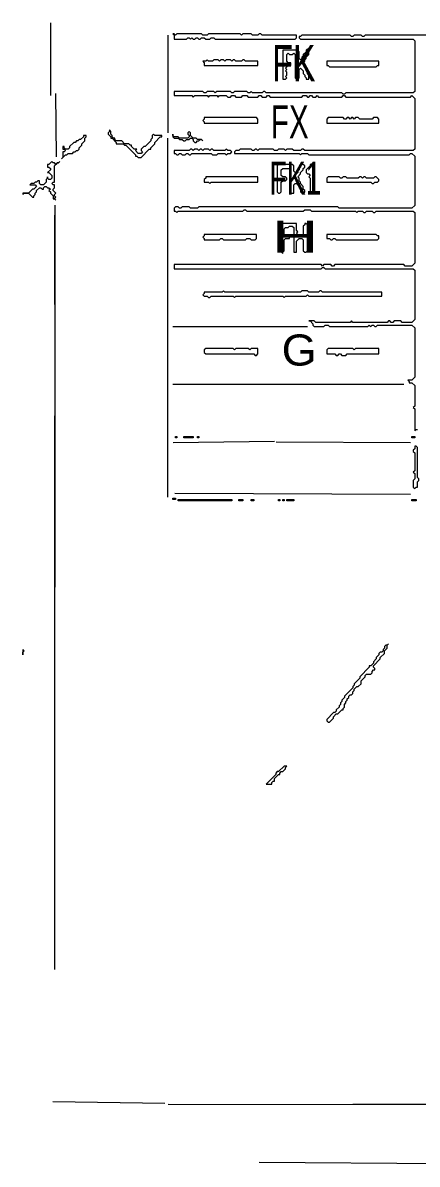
# Model space of a CAD drawing. Extents: x 20 to 3943, y 20 to 2783.
# Drawn here: x 20 to 307, y 29 to 860 of the extents above; entities that cross this region are included whole.
import ezdxf

# ---------------------------------------------------------------- set-up
doc = ezdxf.new("R2010")
doc.units = 0
for name, color, linetype, lineweight in [('OCR_TEXT', 6, 'Continuous', 0), ('TRACE_CURVE', 6, 'Continuous', 0), ('TRACE_STRAIGHT', 5, 'Continuous', 0), ('TRACE_TEXT_SYMBOL', 6, 'Continuous', 0)]:
    doc.layers.add(name, color=color, linetype=linetype, lineweight=lineweight)
doc.styles.add('wqy-unicode', font='wqy-unicode.lff')

msp = doc.modelspace()

# ---------------------------------------------------------------- linework, layer by layer
at = {"layer": 'TRACE_CURVE', "color": 6}
for points in [[(485, 851), (269, 851), (268, 850), (267, 850), (266, 851), (261, 851), (260, 850), (259, 850), (258, 851), (223, 851), (222, 850), (221, 850), (221, 849), (222, 848), (304, 848), (305, 847), (305, 810), (304, 809), (255, 809), (254, 808), (253, 808), (252, 809), (197, 809)], [(197, 809), (196, 810), (195, 810), (194, 809), (187, 809), (186, 810), (185, 809), (184, 809), (183, 810), (174, 810), (173, 809), (172, 809), (171, 810), (161, 810), (160, 809), (159, 810), (154, 810), (153, 809), (152, 809), (151, 810), (130, 810), (130, 807), (143, 807), (144, 806), (145, 807), (154, 807), (155, 806), (156, 807), (161, 807), (162, 806), (163, 807), (168, 807), (169, 806), (171, 806), (172, 807), (174, 807), (175, 806), (179, 806), (180, 807), (183, 807), (184, 806), (191, 806), (192, 807), (193, 807), (194, 806), (197, 806), (198, 807), (199, 807), (200, 806), (223, 806), (224, 807), (226, 807), (227, 806), (228, 806), (229, 807), (230, 807), (231, 806), (233, 806), (234, 807), (235, 806), (252, 806), (253, 807), (254, 807), (255, 806)], [(255, 806), (302, 806), (303, 807), (305, 805), (305, 768), (304, 767), (225, 767), (224, 768), (223, 768), (222, 767), (217, 767), (216, 768), (212, 768), (211, 767), (210, 768), (206, 768), (205, 767), (203, 767), (202, 768), (192, 768), (191, 767), (190, 768), (189, 768), (188, 767), (187, 767), (186, 768), (178, 768), (177, 767), (175, 767), (174, 766), (174, 765), (221, 765), (222, 764), (223, 765), (227, 765), (228, 764), (301, 764), (302, 765), (303, 765), (305, 763), (305, 727), (303, 725), (250, 725), (249, 726), (148, 726), (147, 725), (142, 725), (141, 726), (136, 726), (135, 725), (134, 725), (133, 726), (131, 726), (130, 725), (130, 723), (131, 723), (132, 722), (133, 723), (180, 723), (181, 724), (182, 724), (183, 723), (224, 723), (225, 724)], [(225, 724), (229, 724), (230, 723), (262, 723), (263, 722), (264, 723), (267, 723), (268, 722), (269, 722), (270, 723), (274, 723), (275, 722), (276, 722), (277, 723), (304, 723), (305, 722), (305, 685), (303, 683), (298, 683), (297, 684), (247, 684), (246, 683), (245, 683), (244, 684), (239, 684), (238, 683), (237, 684), (130, 684), (130, 681), (237, 681), (238, 682), (239, 682), (240, 681), (304, 681), (305, 680), (305, 644), (303, 642), (296, 642), (295, 643), (290, 643), (289, 642), (288, 642), (287, 643), (286, 643), (285, 642), (260, 642), (259, 643), (258, 642), (233, 642), (232, 643), (228, 643), (229, 643), (231, 641), (231, 640), (232, 639), (239, 639), (240, 640), (242, 640), (243, 639), (271, 639), (272, 640), (273, 639), (274, 640), (275, 640)], [(275, 640), (276, 639), (277, 639), (278, 640), (303, 640), (305, 638), (305, 602), (303, 600), (300, 600), (301, 599), (301, 598), (303, 598), (305, 596), (305, 581), (304, 580), (305, 579), (305, 563), (306, 564), (307, 564)]]:
    msp.add_lwpolyline(points, dxfattribs=at)
at = {"layer": 'TRACE_STRAIGHT', "color": 5}
for p, q in [((40, 860), (40, 807)), ((125.42, 851.13), (125.45, 779.87)), ((43.82, 808.63), (44.31, 762.39)), ((125.42, 514.88), (125.43, 776.13)), ((43.28, 171.12), (43.5, 727.38)), ((43, 720), (43, 655)), ((129, 639), (227, 639)), ((129, 597), (297, 597)), ((43, 574), (43, 409)), ((129.38, 554.49), (203.13, 555.62)), ((204.37, 555), (301.88, 554.62)), ((130.63, 517.66), (301.88, 516.97)), ((41.92, 74.86), (123.19, 73.77)), ((125.63, 73.01), (618.13, 72.61)), ((260, 73), (344, 73)), ((191.87, 30.83), (415.63, 29.33))]:
    msp.add_line(p, q, dxfattribs=at)
at = {"layer": 'TRACE_TEXT_SYMBOL', "color": 6}
for points in [[(129, 852), (130, 851), (130, 848), (139, 848), (140, 849), (141, 849), (142, 848), (143, 849), (144, 848), (145, 848), (146, 849), (147, 849), (148, 848), (149, 848), (150, 849), (152, 849), (153, 848), (156, 848), (157, 849), (159, 849), (160, 848), (218, 848), (219, 849), (219, 851), (194, 851), (193, 852), (192, 852), (191, 851), (187, 851), (186, 852), (180, 852), (179, 851), (178, 852), (155, 852), (154, 851), (151, 851), (150, 852), (132, 852), (131, 851), (130, 852)], [(227, 841), (226, 840), (226, 839), (224, 837), (224, 836), (223, 835), (223, 834), (222, 833), (221, 834), (221, 839), (220, 840), (209, 840), (209, 819), (211, 819), (212, 820), (211, 821), (212, 822), (212, 824), (211, 825), (212, 826), (211, 827), (213, 829), (215, 829), (215, 831), (213, 831), (212, 832), (212, 837), (213, 838), (214, 837), (216, 837), (217, 838), (218, 837), (218, 820), (219, 819), (220, 819), (221, 820), (221, 826), (222, 827), (224, 825), (224, 823), (225, 822), (225, 821), (226, 820), (226, 819), (228, 819), (228, 822), (227, 823), (227, 824), (226, 825), (226, 827), (225, 828), (225, 829), (224, 830), (224, 831), (225, 832), (225, 833), (226, 834), (226, 835), (228, 837), (228, 840)], [(154, 833), (153, 832), (151, 832), (152, 831), (152, 829), (191, 829), (191, 832), (182, 832), (181, 833), (180, 833), (179, 832), (175, 832), (174, 833), (173, 833), (172, 832), (171, 833), (168, 833), (167, 832), (166, 833), (164, 833), (163, 832), (162, 833), (159, 833), (158, 832), (155, 832)], [(241, 832), (241, 829), (242, 829), (243, 828), (277, 828), (278, 829), (279, 829), (279, 832)], [(152, 791), (152, 790), (151, 789), (152, 788), (152, 787), (191, 787), (191, 790), (190, 791)], [(242, 791), (241, 790), (241, 787), (279, 787), (279, 790), (278, 791), (275, 791), (274, 790), (265, 790), (264, 791), (262, 791), (261, 790), (260, 791), (259, 791), (258, 790), (257, 791), (256, 791), (255, 790), (254, 790), (253, 791)], [(83, 782), (83, 781), (82, 780), (82, 779), (84, 777), (84, 776), (85, 776), (88, 773), (88, 772), (93, 772), (94, 771), (95, 771), (102, 764), (102, 763), (103, 763), (104, 762), (106, 762), (112, 768), (113, 768), (113, 769), (116, 772), (116, 773), (120, 777), (121, 777), (121, 778), (116, 778), (115, 779), (114, 778), (114, 776), (113, 775), (113, 774), (109, 770), (108, 770), (106, 768), (106, 767), (107, 766), (106, 765), (104, 765), (102, 767), (103, 768), (101, 768), (99, 770), (99, 771), (98, 771), (97, 772), (94, 772), (92, 774), (88, 774), (87, 775), (87, 776), (86, 776), (85, 777), (85, 778), (84, 779), (84, 781)], [(141, 781), (140, 780), (140, 779), (141, 778), (141, 777), (140, 776), (134, 776), (133, 777), (130, 777), (129, 778), (129, 779), (129, 777), (130, 776), (133, 776), (134, 775), (136, 775), (137, 774), (138, 774), (139, 775), (141, 775), (142, 776), (143, 776), (144, 775), (144, 774), (145, 773), (146, 773), (147, 774), (148, 774), (149, 775), (150, 775), (151, 774), (150, 775), (147, 775), (146, 776), (144, 776), (142, 778), (142, 780)], [(64, 778), (64, 777), (62, 775), (61, 775), (60, 774), (59, 774), (58, 773), (57, 773), (54, 770), (54, 769), (53, 768), (51, 768), (50, 769), (50, 770), (49, 770), (49, 768), (50, 768), (51, 767), (50, 766), (49, 766), (49, 762), (48, 761), (51, 764), (52, 764), (53, 765), (56, 765), (57, 766), (58, 766), (59, 767), (60, 767), (61, 768), (61, 769), (63, 771), (63, 772), (65, 774), (65, 776), (66, 777), (66, 778)], [(142, 768), (141, 767), (130, 767), (130, 765), (131, 765), (132, 764), (133, 764), (134, 765), (135, 765), (136, 764), (138, 764), (139, 765), (140, 765), (141, 764), (142, 764), (143, 765), (157, 765), (158, 764), (161, 764), (162, 765), (167, 765), (168, 764), (169, 765), (171, 765), (172, 766), (171, 767), (169, 767), (168, 768), (167, 767), (159, 767), (158, 768), (157, 768), (156, 767), (155, 768), (152, 768), (151, 767), (150, 768), (149, 768), (148, 767), (147, 768), (145, 768), (144, 767), (143, 768)], [(206, 757), (205, 756), (205, 737), (206, 736), (207, 736), (208, 737), (208, 744), (209, 745), (211, 745), (212, 746), (212, 747), (211, 748), (209, 748), (208, 749), (208, 753), (209, 754), (214, 754), (215, 753), (215, 736), (217, 736), (217, 742), (218, 743), (219, 743), (221, 741), (221, 740), (222, 739), (222, 737), (223, 736), (224, 736), (225, 737), (225, 738), (224, 739), (224, 741), (222, 743), (222, 744), (221, 745), (221, 747), (220, 748), (222, 750), (222, 751), (224, 753), (224, 754), (225, 755), (225, 756), (224, 757), (223, 757), (222, 756), (222, 755), (221, 754), (221, 753), (220, 752), (220, 751), (219, 750), (217, 752), (217, 756), (216, 757)], [(229, 757), (229, 756), (226, 753), (226, 751), (227, 750), (228, 750), (229, 749), (228, 748), (229, 747), (229, 736), (231, 736), (231, 756), (230, 757)], [(153, 748), (153, 747), (152, 746), (152, 744), (155, 744), (156, 743), (157, 744), (191, 744), (191, 748)], [(242, 748), (241, 747), (241, 744), (273, 744), (274, 743), (275, 743), (276, 744), (278, 744), (279, 745), (279, 746), (277, 748), (276, 748), (275, 747), (270, 747), (269, 748), (268, 748), (267, 747), (266, 748), (265, 748), (264, 747), (256, 747), (255, 748), (253, 748), (252, 747), (251, 747), (250, 748)], [(208, 714), (207, 713), (207, 694), (209, 692), (209, 693), (210, 694), (210, 702), (211, 703), (214, 703), (214, 705), (213, 706), (212, 705), (211, 705), (210, 706), (210, 710), (211, 711), (213, 711), (214, 712), (216, 712), (217, 711), (217, 693), (219, 693), (219, 701), (221, 703), (223, 703), (224, 702), (224, 694), (225, 693), (226, 693), (227, 694), (227, 713), (226, 714), (225, 714), (225, 713), (224, 712), (224, 706), (223, 705), (221, 705), (219, 707), (220, 708), (219, 709), (219, 714)], [(152, 706), (152, 705), (151, 704), (152, 703), (152, 702), (163, 702), (164, 703), (165, 703), (166, 702), (182, 702), (183, 703), (185, 703), (186, 702), (189, 702), (190, 703), (190, 706)], [(241, 706), (241, 703), (243, 703), (244, 702), (245, 702), (246, 703), (247, 703), (248, 702), (278, 702), (279, 703), (279, 705), (278, 705), (277, 706)], [(166, 665), (165, 664), (152, 664), (152, 663), (151, 662), (152, 661), (154, 661), (155, 660), (156, 660), (157, 661), (173, 661), (174, 660), (175, 661), (209, 661), (210, 660), (211, 661), (226, 661), (227, 662), (228, 661), (281, 661), (281, 664), (238, 664), (237, 665), (236, 665), (235, 664), (228, 664), (227, 665), (223, 665), (222, 664), (167, 664)], [(153, 623), (152, 622), (152, 620), (153, 619), (188, 619), (189, 618), (190, 618), (191, 619), (191, 623), (186, 623), (185, 622), (184, 623), (175, 623), (174, 622), (173, 623)], [(242, 623), (241, 622), (241, 619), (247, 619), (248, 618), (249, 618), (250, 619), (251, 619), (252, 618), (255, 618), (256, 619), (279, 619), (279, 623), (262, 623), (261, 622), (260, 623)], [(131, 559), (132, 559), (132, 558), (131, 558)], [(137, 559), (144, 559), (144, 558), (137, 558)], [(147, 559), (148, 559), (148, 558), (147, 558)], [(303, 559), (305, 559), (305, 558), (303, 558)], [(305, 552), (305, 550), (304, 549), (304, 548), (305, 547), (305, 534), (304, 533), (305, 532), (305, 528), (304, 527), (304, 522), (305, 521), (306, 522), (307, 522), (307, 526), (308, 527), (308, 528), (307, 529), (307, 551), (306, 552)], [(129, 514), (131, 514), (131, 513), (129, 513)], [(133, 513), (172, 513), (172, 512), (133, 512)], [(177, 513), (180, 513), (180, 512), (177, 512)], [(186, 513), (188, 513), (188, 512), (186, 512)], [(206, 513), (207, 513), (207, 512), (206, 512)], [(209, 513), (210, 513), (210, 512), (209, 512)], [(212, 513), (217, 513), (217, 512), (212, 512)], [(303, 513), (306, 513), (306, 512), (303, 512)], [(20, 404), (20, 400), (20, 402), (21, 403)], [(210, 319), (206, 315), (205, 315), (204, 314), (204, 313), (197, 306), (201, 306), (201, 307), (202, 308), (203, 308), (203, 310), (206, 313), (207, 313), (207, 314), (208, 315), (209, 315), (211, 317), (211, 318), (212, 319)]]:
    msp.add_lwpolyline(points, close=True, dxfattribs=at)
for points in [[(41, 759), (39, 757), (38, 757), (38, 755), (39, 755), (40, 754), (40, 753), (38, 751), (39, 751), (41, 749), (41, 747), (40, 746), (39, 746), (38, 747), (38, 748), (38, 747), (37, 746), (37, 744), (35, 742), (33, 742), (32, 743), (32, 745), (31, 745), (30, 744), (29, 744), (28, 743), (26, 743), (25, 742), (29, 742), (30, 741), (28, 739), (27, 739), (24, 736), (20, 736), (20, 735), (21, 736), (24, 736), (27, 733), (28, 733), (28, 734), (29, 735), (29, 736), (30, 737), (30, 738), (32, 740), (33, 740), (34, 739), (35, 739), (35, 740), (36, 741), (37, 741), (38, 740), (39, 740), (40, 739), (39, 738), (40, 737), (40, 736), (42, 734), (42, 732), (43, 732), (44, 731), (43, 732), (44, 733), (43, 734)], [(43, 734), (43, 735), (44, 736), (42, 738), (42, 739), (43, 740), (43, 742), (42, 742), (41, 743), (42, 744), (43, 744), (43, 756), (45, 758), (46, 758), (47, 759), (46, 758), (45, 758), (44, 757), (43, 758), (42, 758), (41, 759)], [(286, 408), (285, 407), (284, 407), (283, 406), (283, 405), (282, 404), (282, 403), (281, 402), (280, 402), (279, 401), (279, 400), (277, 398), (277, 397), (275, 395), (275, 394), (273, 392), (272, 392), (272, 391), (265, 384), (265, 383), (261, 379), (261, 378), (260, 377), (260, 376), (254, 370), (254, 369), (252, 367), (252, 366), (251, 365), (251, 364), (250, 363), (250, 362), (248, 360), (248, 359), (247, 358), (246, 358), (241, 353), (241, 352), (242, 351), (243, 351), (246, 354), (246, 355), (248, 357), (249, 357), (252, 360), (253, 360), (253, 361), (254, 362), (254, 364), (255, 365), (255, 366), (256, 367), (256, 368), (257, 369), (257, 370), (258, 371), (259, 371), (260, 372), (260, 373), (261, 374), (261, 375), (263, 377), (264, 377), (266, 379)], [(266, 379), (266, 381), (269, 384), (269, 385), (270, 386), (273, 386), (274, 387), (274, 388), (275, 389), (276, 389), (276, 390), (275, 391), (275, 392), (280, 397), (280, 398), (283, 401), (283, 403), (285, 405), (285, 407), (286, 408)]]:
    msp.add_lwpolyline(points, dxfattribs=at)

# ---------------------------------------------------------------- texts
at = {"layer": 'OCR_TEXT', "color": 6, "style": 'wqy-unicode'}
for s, height, width, p in [('FK', 26.52, 0.695691, (201.36, 817.33)), ('FX', 24.18, 0.667622, (200.33, 775.86)), ('FK1', 24.18, 0.636939, (199.41, 734.86)), ('H', 23.4, 1.48562, (201.35, 692.7)), ('G', 22.62, 1.084317, (208.25, 610.55))]:
    msp.add_text(s, height=height, dxfattribs=dict(at, width=width)).set_placement(p)

doc.saveas('drawing.dxf')
